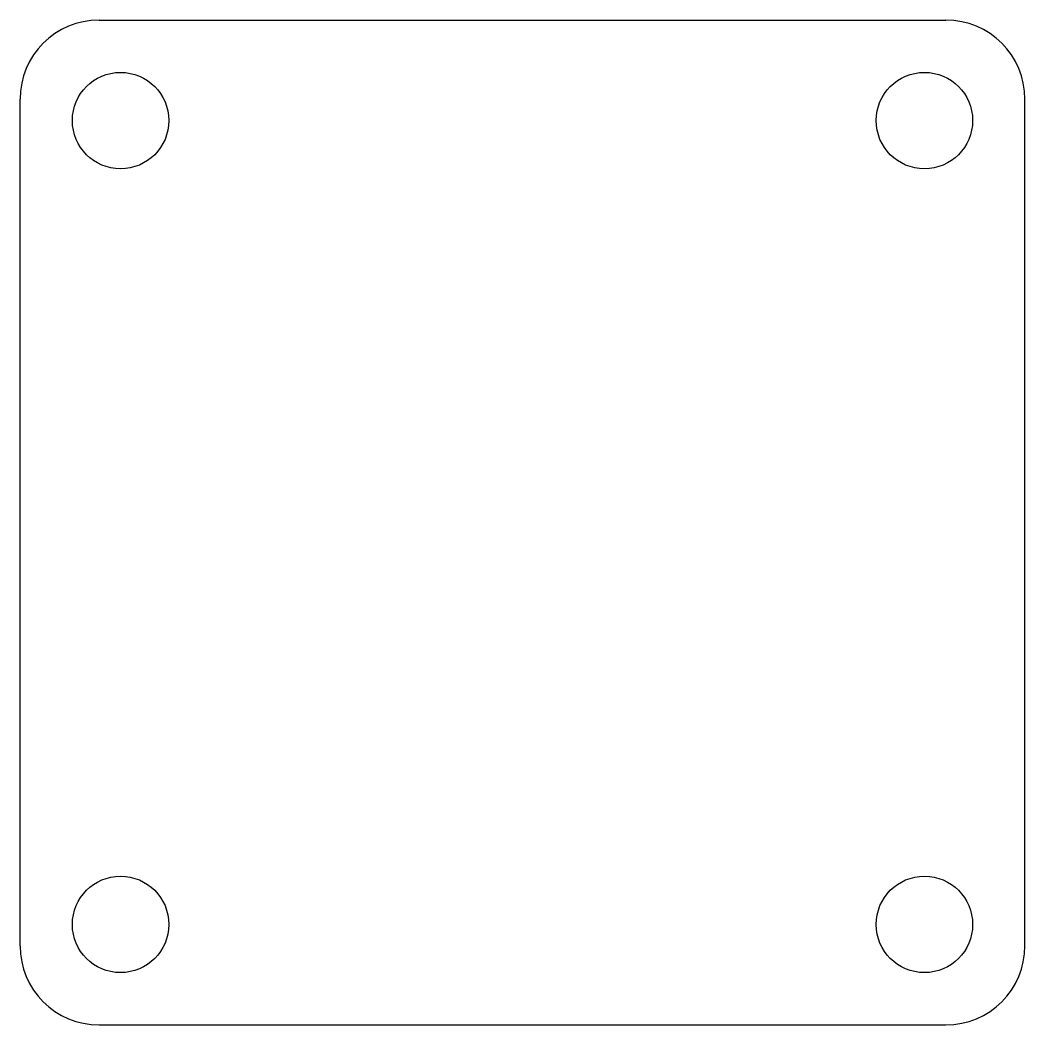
# Model space of a CAD drawing. Header units: millimetres. Extents: x 0 to 25.4, y 0 to 25.4.
import ezdxf

# ---------------------------------------------------------------- set-up
doc = ezdxf.new("R2010")
doc.units = ezdxf.units.MM

msp = doc.modelspace()

# ---------------------------------------------------------------- linework, layer by layer
at = {"color": 7, "linetype": 'Continuous'}
for p, q in [((2, 25.4), (23.4, 25.4)), ((0, 2), (0, 23.4)), ((25.4, 2), (25.4, 23.4)), ((2, 0), (23.4, 0))]:
    msp.add_line(p, q, dxfattribs=at)
for centre in [(2.54, 22.86), (22.86, 22.86), (2.54, 2.54), (22.86, 2.54)]:
    msp.add_circle(centre, 1.219, dxfattribs=at)
for centre, start, end in [((2, 23.4), 90, 180), ((23.4, 23.4), 0, 90), ((2, 2), 180, 270), ((23.4, 2), 270, 0)]:
    msp.add_arc(centre, 2, start, end, dxfattribs=at)

doc.saveas('drawing.dxf')
